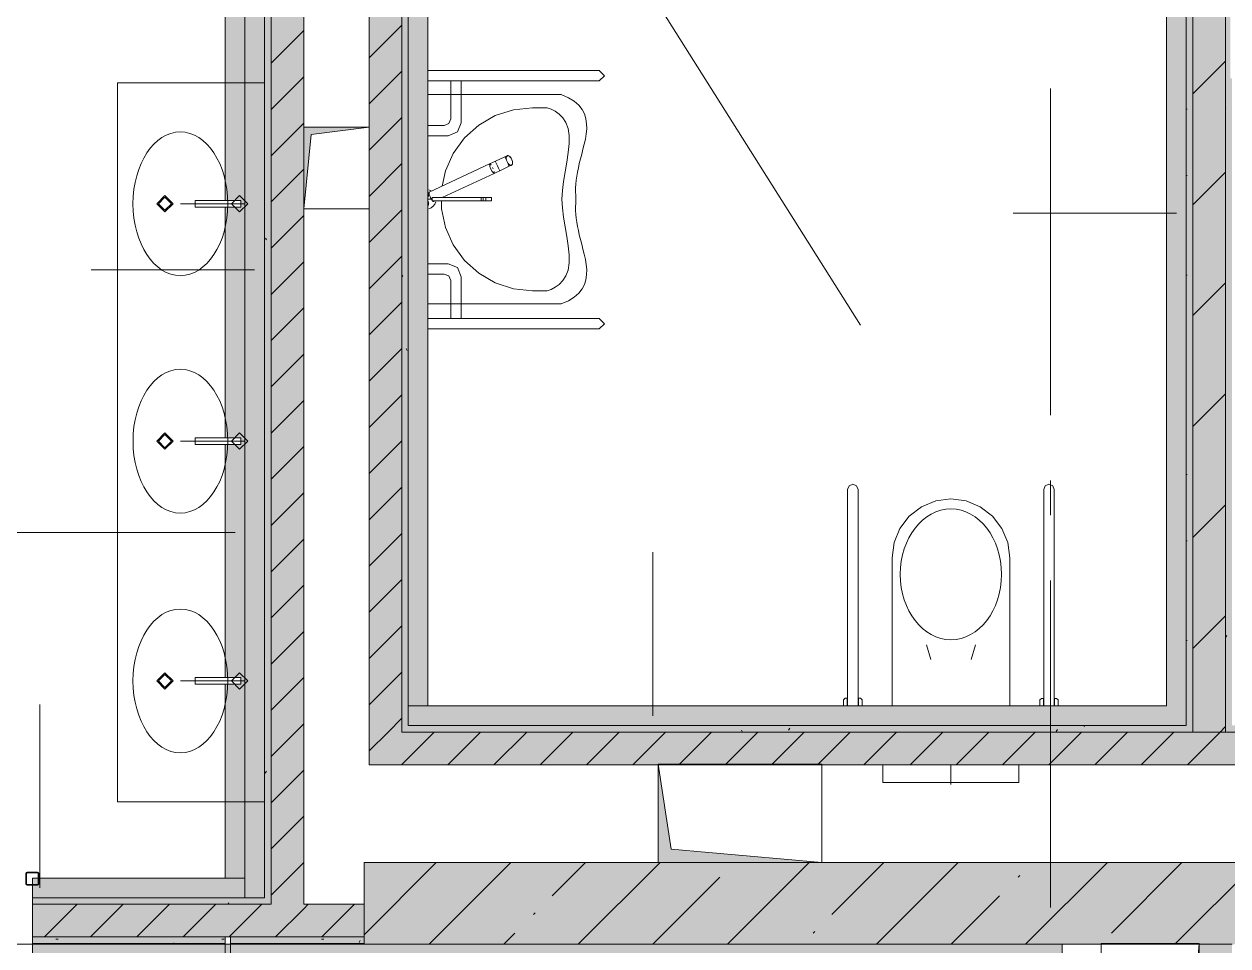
# Model space of a CAD drawing. Header units: millimetres. Extents: x -537608 to 253996, y -217170 to 186033.
# Drawn here: x -359201 to -355519, y -51456 to -48635 of the extents above; entities that cross this region are included whole.
import ezdxf

# ---------------------------------------------------------------- set-up
doc = ezdxf.new("R2010")
doc.units = ezdxf.units.MM
doc.layers.add('PDF _Геометрия', color=7, linetype='Continuous')
doc.layers.add('PDF _Сплошная заливка', color=7, linetype='Continuous', true_color=0xffffff)

msp = doc.modelspace()

# ---------------------------------------------------------------- hatches: boundary and pattern name
at = {"layer": 'PDF _Сплошная заливка', "transparency": 33554559}
for points in [[(-358146.0276, -50801.0934), (-358046.0271, -50801.0934), (-358046.0271, -48550.6683), (-358146.0276, -48550.6683), (-358146.0276, -50781.0968)], [(-358046.0271, -50781.0968), (-358026.0305, -50781.0968), (-358026.0305, -48550.6683), (-358046.0271, -48550.6683), (-358046.0271, -49584.7172)], [(-355526.0284, -50781.0968), (-355506.0317, -50781.0968), (-355506.0317, -48800.6672), (-355511.3711, -48800.6672), (-355511.3711, -48550.6683), (-355526.0284, -48550.6683), (-355526.0284, -49584.7172)], [(-353381.3671, -50901.0939), (-353361.3705, -50901.0939), (-353361.3705, -50801.0934), (-358146.0276, -50801.0934), (-358146.0276, -50901.0939), (-354939.4258, -50901.0939)], [(-355486.0265, -51450.6699), (-353261.3701, -51450.6699), (-353263.4714, -51200.6689), (-358161.3738, -51200.6689), (-358161.3738, -51450.6699), (-355506.0317, -51450.6699)], [(-358161.3738, -51428.0811), (-358161.3738, -51328.0807), (-358346.0284, -51328.0807), (-358346.0284, -51428.0811), (-358291.3347, -51428.0811)], [(-355511.3711, -56050.668), (-355511.3711, -55800.6713), (-355506.0317, -55800.6713), (-355506.0317, -51450.6699), (-355606.0322, -51450.6699), (-355606.0322, -56050.668)]]:
    msp.add_hatch(color=256, dxfattribs=at).paths.add_polyline_path(points)
at = {"layer": 'PDF _Сплошная заливка', "true_color": 0xb32d2d, "transparency": 33554559}
msp.add_hatch(color=15, dxfattribs=at).paths.add_polyline_path([(-358026.0305, -50721.0939), (-357966.0319, -50721.0939), (-357966.0319, -48550.6683), (-358026.0305, -48550.6683), (-358026.0305, -49584.7172)])
at = {"layer": 'PDF _Сплошная заливка', "true_color": 0xbce362, "transparency": 33554559}
for points in [[(-355706.0326, -50781.0968), (-355646.0255, -50781.0968), (-355646.0255, -48550.6683), (-355706.0326, -48550.6683), (-355706.0326, -50721.0939)], [(-356196.3895, -50781.0968), (-355706.0326, -50781.0968), (-355706.0326, -50721.0939), (-358026.0305, -50721.0939), (-358026.0305, -50781.0968), (-356615.3803, -50781.0968)]]:
    msp.add_hatch(color=63, dxfattribs=at).paths.add_polyline_path(points)
at = {"layer": 'PDF _Сплошная заливка', "true_color": 0xb32d2d, "transparency": 33554559}
h = msp.add_hatch(color=15, dxfattribs=at)
h.paths.add_polyline_path([(-358466.0341, -51308.0798), (-358466.0341, -51014.7009), (-358526.0326, -51014.7009), (-358526.0326, -51308.0798)], flags=0)
h.paths.add_polyline_path([(-358470.6759, -48814.7002), (-358466.0341, -48814.7002), (-358466.0341, -48610.669), (-358526.0326, -48610.669), (-358526.0326, -48814.7002)], flags=0)
at = {"layer": 'PDF _Сплошная заливка', "true_color": 0x72dde8, "transparency": 33554559}
msp.add_hatch(color=141, dxfattribs=at).paths.add_polyline_path([(-358526.0326, -51014.7009), (-358526.0326, -48814.7002), (-358586.0311, -48814.7002), (-358586.0311, -49174.7021), (-358538.2355, -49174.7021), (-358538.2355, -49194.7009), (-358586.0311, -49194.7009), (-358586.0311, -49901.0681), (-358538.2355, -49901.0681), (-358538.2355, -49921.069), (-358586.0311, -49921.069), (-358586.0311, -50634.7002), (-358538.2355, -50634.7002), (-358538.2355, -50654.7011), (-358586.0311, -50654.7011), (-358586.0311, -51014.7009)])
at = {"layer": 'PDF _Сплошная заливка', "true_color": 0xc25757, "transparency": 33554559}
msp.add_hatch(color=13, dxfattribs=at).paths.add_polyline_path([(-358526.0326, -51014.7009), (-358466.0341, -51014.7009), (-358466.0341, -48814.7002), (-358526.0326, -48814.7002), (-358526.0326, -51008.6856)])
at = {"layer": 'PDF _Сплошная заливка', "transparency": 33554559}
h = msp.add_hatch(color=256, dxfattribs=at)
h.paths.add_polyline_path([(-353381.3671, -50801.0934), (-353381.3671, -50781.0968), (-355526.0284, -50781.0968), (-355526.0284, -50801.0934), (-354939.4258, -50801.0934)], flags=0)
h.paths.add_polyline_path([(-355777.4074, -50801.0934), (-355626.0288, -50801.0934), (-355626.0288, -50781.0968), (-358046.0271, -50781.0968), (-358046.0271, -50801.0934), (-356196.3895, -50801.0934)], flags=0)
h = msp.add_hatch(color=256, dxfattribs=at)
h.paths.add_polyline_path([(-358446.0288, -51448.0821), (-358346.0284, -51448.0821), (-358346.0284, -51428.0811), (-358570.0304, -51428.0811), (-358570.0304, -51448.0821), (-358466.0341, -51448.0821)], flags=0)
h.paths.add_polyline_path([(-360361.3746, -51448.0821), (-360126.0308, -51448.0821), (-360126.0308, -51428.0811), (-360361.3746, -51428.0811)], flags=0)
h.paths.add_polyline_path([(-358586.0311, -51448.0821), (-358586.0311, -51428.0811), (-359176.0267, -51428.0811), (-359176.0267, -51448.0821)], flags=0)
at = {"layer": 'PDF _Сплошная заливка', "true_color": 0x2254ff, "transparency": 33554559}
h = msp.add_hatch(color=160, dxfattribs=at)
h.paths.add_polyline_path([(-356086.0291, -51510.6685), (-356026.0306, -51510.6685), (-356026.0306, -51450.6699), (-359176.0267, -51450.6699), (-359176.0267, -51510.6685), (-356196.3895, -51510.6685)], flags=0)
h.paths.add_polyline_path([(-360361.3746, -51510.6685), (-360126.0308, -51510.6685), (-360126.0308, -51450.6699), (-360361.3746, -51450.6699)], flags=0)
at = {"layer": 'PDF _Сплошная заливка', "true_color": 0xe2e2e2, "transparency": 33554559}
msp.add_hatch(color=254, dxfattribs=at).paths.add_polyline_path([(-355606.0322, -51948.0799), (-355606.0322, -51448.0821), (-355646.0255, -51908.0823), (-355906.0335, -51948.0799), (-355777.4074, -51948.0799)])

# ---------------------------------------------------------------- linework, layer by layer
at = {"layer": 'PDF _Геометрия', "color": 253, "lineweight": 9, "true_color": 0xaaaaaa}
for p, q in [((-356642.3611, -49555.8805), (-357919.9157, -47532.4672)), ((-357441.8134, -48777.0062), (-357966.0319, -48777.0062)), ((-357426.0107, -48792.8132), (-357441.8134, -48777.0062)), ((-357441.8134, -48808.6202), (-357426.0107, -48792.8132)), ((-358466.0341, -48814.7002), (-358916.0274, -48814.7002)), ((-358916.0274, -48814.7002), (-358916.0274, -51014.7009)), ((-358466.0341, -51014.7009), (-358466.0341, -48814.7002)), ((-357966.0319, -48808.6202), (-357441.8134, -48808.6202)), ((-357895.8801, -48925.0864), (-357895.8801, -48808.6202)), ((-357863.9991, -48936.6499), (-357863.9991, -48808.6202)), ((-356061.3734, -49831.9259), (-356061.3734, -48831.9259)), ((-357558.0557, -48850.7643), (-357966.0319, -48850.7643)), ((-357536.2247, -48860.2438), (-357558.0557, -48850.7643)), ((-357518.5963, -48871.0624), (-357536.2247, -48860.2438)), ((-357504.8002, -48883.0651), (-357518.5963, -48871.0624)), ((-357704.2413, -48896.8848), (-357759.9167, -48914.9719)), ((-357646.034, -48890.7662), (-357704.2413, -48896.8848)), ((-357601.0286, -48890.7662), (-357646.034, -48890.7662)), ((-357588.8516, -48894.9968), (-357601.0286, -48890.7662)), ((-357576.2783, -48901.3652), (-357588.8516, -48894.9968)), ((-357564.0581, -48910.1664), (-357576.2783, -48901.3652)), ((-357494.4574, -48896.0904), (-357504.8002, -48883.0651)), ((-357487.1977, -48909.977), (-357494.4574, -48896.0904)), ((-357966.0319, -48945.0874), (-357915.8767, -48945.0874)), ((-357915.8767, -48945.0874), (-357901.7361, -48939.2292)), ((-357901.7361, -48939.2292), (-357895.8801, -48925.0864)), ((-357875.7198, -48964.9333), (-357863.9991, -48936.6499)), ((-357810.6058, -48944.2413), (-357854.1128, -48983.4078)), ((-357759.9167, -48914.9719), (-357810.6058, -48944.2413)), ((-357552.9661, -48921.6955), (-357564.0581, -48910.1664)), ((-357543.7428, -48936.2516), (-357552.9661, -48921.6955)), ((-357537.172, -48954.1298), (-357543.7428, -48936.2516)), ((-357482.6592, -48924.5654), (-357487.1977, -48909.977)), ((-357480.4546, -48939.6985), (-357482.6592, -48924.5654)), ((-357480.2221, -48955.2127), (-357480.4546, -48939.6985)), ((-358146.0276, -48950.6678), (-358346.0284, -48950.6678)), ((-358346.0284, -48950.6678), (-358346.0284, -49200.6689)), ((-358323.5343, -48973.1683), (-358346.0284, -49200.6689)), ((-358146.0276, -48950.6678), (-358323.5343, -48973.1683)), ((-358146.0276, -49200.6689), (-358146.0276, -48950.6678)), ((-357966.0319, -48976.6497), (-357904.001, -48976.6497)), ((-357904.001, -48976.6497), (-357875.7198, -48964.9333)), ((-357533.9771, -48975.6141), (-357537.172, -48954.1298)), ((-357534.201, -49000.485), (-357533.9771, -48975.6141)), ((-357484.1835, -48986.7535), (-357481.5914, -48970.9508)), ((-357481.5914, -48970.9508), (-357480.2221, -48955.2127)), ((-357854.1128, -48983.4078), (-357888.5169, -49030.7663)), ((-357536.9567, -49027.8771), (-357534.201, -49000.485)), ((-357495.6028, -49032.9409), (-357491.5638, -49017.9068)), ((-357491.5638, -49017.9068), (-357487.6282, -49002.4571)), ((-357487.6282, -49002.4571), (-357484.1835, -48986.7535)), ((-357888.5169, -49030.7663), (-357912.3287, -49084.2415)), ((-357768.7007, -49058.6881), (-357759.7445, -49054.5134)), ((-357759.7445, -49054.5134), (-357768.7007, -49058.6881)), ((-357730.7312, -49040.9842), (-357759.7445, -49054.5134)), ((-357759.7445, -49054.5134), (-357758.8919, -49056.182)), ((-357730.7312, -49040.9842), (-357725.9, -49038.728)), ((-357725.9, -49038.728), (-357730.7312, -49040.9842)), ((-357730.0682, -49042.7454), (-357730.7312, -49040.9842)), ((-357726.0809, -49040.8853), (-357726.6062, -49045.1265)), ((-357726.6062, -49045.1265), (-357726.0464, -49049.3894)), ((-357726.5803, -49043.6754), (-357726.279, -49041.5613)), ((-357726.5545, -49046.0803), (-357726.5803, -49043.6754)), ((-357726.1928, -49048.6918), (-357726.5545, -49046.0803)), ((-357726.279, -49041.5613), (-357725.6417, -49039.8066)), ((-357723.4973, -49037.6084), (-357726.0809, -49040.8853)), ((-357725.9, -49038.728), (-357723.4973, -49037.6084)), ((-357723.4973, -49037.6084), (-357725.9, -49038.728)), ((-357725.6417, -49039.8066), (-357724.703, -49038.4739)), ((-357724.703, -49038.4739), (-357723.4973, -49037.6084)), ((-357723.4973, -49037.6084), (-357722.0505, -49037.2381)), ((-357719.3464, -49037.7204), (-357723.4973, -49037.6084)), ((-357722.0505, -49037.2381), (-357720.4315, -49037.3759)), ((-357720.4315, -49037.3759), (-357718.6747, -49038.0175)), ((-357715.7725, -49040.0241), (-357719.3464, -49037.7204)), ((-357718.6747, -49038.0175), (-357716.8576, -49039.1413)), ((-357716.8576, -49039.1413), (-357715.0319, -49040.7087)), ((-357712.8015, -49043.26), (-357715.7725, -49040.0241)), ((-357715.0319, -49040.7087), (-357713.2665, -49042.6679)), ((-357713.2665, -49042.6679), (-357711.6216, -49044.9478)), ((-357710.4677, -49046.8683), (-357712.8015, -49043.26)), ((-357711.6216, -49044.9478), (-357710.1404, -49047.4754)), ((-357708.6333, -49050.8168), (-357710.4677, -49046.8683)), ((-357710.1404, -49047.4754), (-357708.8917, -49050.1623)), ((-357708.8917, -49050.1623), (-357707.9013, -49052.9181)), ((-357707.3674, -49054.9419), (-357708.6333, -49050.8168)), ((-357707.9013, -49052.9181), (-357707.2124, -49055.6481)), ((-357706.799, -49059.2155), (-357707.3674, -49054.9419)), ((-357707.2124, -49055.6481), (-357706.8507, -49058.2617)), ((-357541.3229, -49056.8774), (-357536.9567, -49027.8771)), ((-357502.8195, -49061.2952), (-357499.4092, -49047.4087)), ((-357499.4092, -49047.4087), (-357495.6028, -49032.9409)), ((-357777.2179, -49062.6581), (-357961.9758, -49148.815)), ((-357922.2839, -49165.7652), (-357763.637, -49091.7833)), ((-357912.3287, -49084.2415), (-357922.1375, -49130.3986)), ((-357777.2179, -49062.6581), (-357768.7007, -49058.6881)), ((-357768.7007, -49058.6881), (-357777.2179, -49062.6581)), ((-357774.9271, -49063.6613), (-357777.2179, -49062.6581)), ((-357772.4899, -49066.5226), (-357774.9271, -49063.6613)), ((-357768.1927, -49073.7716), (-357766.3497, -49077.7137)), ((-357755.1199, -49087.8132), (-357763.637, -49091.7833)), ((-357763.637, -49091.7833), (-357755.1199, -49087.8132)), ((-357763.637, -49091.7833), (-357762.9308, -49089.3999)), ((-357762.9308, -49089.3999), (-357763.5509, -49085.7162)), ((-357746.1636, -49083.6386), (-357755.1199, -49087.8132)), ((-357755.1199, -49087.8132), (-357746.1636, -49083.6386)), ((-357746.887, -49081.9206), (-357746.1636, -49083.6386)), ((-357746.1636, -49083.6386), (-357717.1504, -49070.1073)), ((-357720.1387, -49061.6741), (-357721.7836, -49059.3921)), ((-357720.6037, -49061.0778), (-357717.6585, -49064.2986)), ((-357718.3733, -49063.6312), (-357720.1387, -49061.6741)), ((-357716.5476, -49065.1986), (-357718.3733, -49063.6312)), ((-357717.1504, -49070.1073), (-357718.0719, -49068.4732)), ((-357717.6585, -49064.2986), (-357714.076, -49066.6152)), ((-357712.3192, -49067.8532), (-357717.1504, -49070.1073)), ((-357717.1504, -49070.1073), (-357712.3192, -49067.8532)), ((-357714.7305, -49066.3224), (-357716.5476, -49065.1986)), ((-357712.9823, -49066.9662), (-357714.7305, -49066.3224)), ((-357714.076, -49066.6152), (-357709.9165, -49066.7336)), ((-357711.3547, -49067.1039), (-357712.9823, -49066.9662)), ((-357709.9165, -49066.7336), (-357712.3192, -49067.8532)), ((-357712.3192, -49067.8532), (-357709.9165, -49066.7336)), ((-357709.9165, -49066.7336), (-357711.3547, -49067.1039)), ((-357709.9165, -49066.7336), (-357707.3243, -49063.4633)), ((-357708.7022, -49065.866), (-357709.9165, -49066.7336)), ((-357707.7636, -49064.5333), (-357708.7022, -49065.866)), ((-357707.1262, -49062.7808), (-357707.7636, -49064.5333)), ((-357707.3243, -49063.4633), (-357706.799, -49059.2155)), ((-357706.8248, -49060.6645), (-357707.1262, -49062.7808)), ((-357706.8507, -49058.2617), (-357706.8248, -49060.6645)), ((-357551.106, -49116.0664), (-357546.3522, -49086.5774)), ((-357546.3522, -49086.5774), (-357541.3229, -49056.8774)), ((-357510.527, -49100.1044), (-357508.3913, -49087.5785)), ((-357508.3913, -49087.5785), (-357505.8164, -49074.6629)), ((-357505.8164, -49074.6629), (-357502.8195, -49061.2952)), ((-357554.6454, -49144.4316), (-357551.106, -49116.0664)), ((-357514.1009, -49136.0092), (-357513.3948, -49124.2541)), ((-357513.3948, -49124.2541), (-357512.1978, -49112.3095)), ((-357512.1978, -49112.3095), (-357510.527, -49100.1044)), ((-358770.5307, -49159.7003), (-358795.5308, -49184.7004)), ((-358770.5307, -49164.7017), (-358790.536, -49184.7004)), ((-358745.5306, -49184.7004), (-358770.5307, -49159.7003)), ((-358750.5341, -49184.7004), (-358770.5307, -49164.7017)), ((-358542.2659, -49159.7003), (-358567.266, -49184.7004)), ((-358517.2658, -49184.7004), (-358542.2659, -49159.7003)), ((-357964.5335, -49153.9261), (-357965.7305, -49152.3738)), ((-357965.7305, -49162.9814), (-357964.5335, -49161.427)), ((-357963.7843, -49155.7367), (-357964.5335, -49153.9261)), ((-357964.5335, -49161.427), (-357963.7843, -49159.6186)), ((-357963.5345, -49157.6766), (-357963.7843, -49155.7367)), ((-357963.7843, -49159.6186), (-357963.5345, -49157.6766)), ((-357963.2676, -49141.7878), (-357956.0336, -49144.7846)), ((-357962.6992, -49150.35), (-357962.4666, -49149.3425)), ((-357962.6819, -49151.8011), (-357962.6992, -49150.35)), ((-357962.415, -49153.6441), (-357962.6819, -49151.8011)), ((-357962.4666, -49149.3425), (-357961.9758, -49148.815)), ((-357961.8896, -49155.8207), (-357962.415, -49153.6441)), ((-357961.9758, -49148.815), (-357961.261, -49148.7827)), ((-357961.149, -49158.2535), (-357961.8896, -49155.8207)), ((-357961.261, -49148.7827), (-357960.3309, -49149.2456)), ((-357960.1932, -49160.8608), (-357961.149, -49158.2535)), ((-357959.0736, -49163.5541), (-357960.1932, -49160.8608)), ((-357957.8249, -49166.241), (-357959.0736, -49163.5541)), ((-357956.4814, -49168.831), (-357957.8249, -49166.241)), ((-357953.1659, -49165.7652), (-357803.1997, -49165.7652)), ((-357953.1659, -49175.7657), (-357953.1659, -49165.7652)), ((-357803.1997, -49165.7652), (-357803.1997, -49175.7657)), ((-357797.3006, -49165.7652), (-357803.1997, -49165.7652)), ((-357803.1997, -49165.7652), (-357800.7626, -49165.7652)), ((-357800.7626, -49165.7652), (-357798.7646, -49165.7652)), ((-357798.7646, -49165.7652), (-357797.3006, -49165.7652)), ((-357797.3006, -49175.7657), (-357797.3006, -49165.7652)), ((-357797.3006, -49165.7652), (-357789.2486, -49165.7652)), ((-357789.2486, -49165.7652), (-357771.1809, -49165.7652)), ((-357789.2486, -49175.7657), (-357789.2486, -49165.7652)), ((-357771.1809, -49165.7652), (-357771.1809, -49175.7657)), ((-357556.0319, -49170.7644), (-357554.6454, -49144.4316)), ((-357514.2904, -49147.6352), (-357514.1009, -49136.0092)), ((-357513.9632, -49159.1987), (-357514.2904, -49147.6352)), ((-357513.0848, -49170.7644), (-357513.9632, -49159.1987)), ((-358795.5308, -49184.7004), (-358770.5307, -49209.7006)), ((-358790.536, -49184.7004), (-358770.5307, -49204.7014)), ((-358770.5307, -49204.7014), (-358750.5341, -49184.7004)), ((-358770.5307, -49209.7006), (-358745.5306, -49184.7004)), ((-358528.2373, -49184.7004), (-358723.2347, -49184.7004)), ((-358538.2355, -49174.7021), (-358678.2379, -49174.7021)), ((-358678.2379, -49174.7021), (-358678.2379, -49194.7009)), ((-358678.2379, -49194.7009), (-358538.2355, -49194.7009)), ((-358567.266, -49184.7004), (-358542.2659, -49209.7006)), ((-358542.2659, -49209.7006), (-358517.2658, -49184.7004)), ((-358538.2355, -49194.7009), (-358538.2355, -49174.7021)), ((-358346.0284, -49200.6689), (-358146.0276, -49200.6689)), ((-357966.0319, -49170.7644), (-357953.1659, -49170.7644)), ((-357964.5335, -49180.1039), (-357965.7305, -49178.5495)), ((-357965.7305, -49189.1571), (-357964.5335, -49187.6026)), ((-357963.7843, -49181.9124), (-357964.5335, -49180.1039)), ((-357964.5335, -49187.6026), (-357963.7843, -49185.7941)), ((-357963.5345, -49183.8543), (-357963.7843, -49181.9124)), ((-357963.7843, -49185.7941), (-357963.5345, -49183.8543)), ((-357956.0336, -49196.7462), (-357963.2676, -49199.7432)), ((-357955.0949, -49171.2358), (-357956.4814, -49168.831)), ((-357949.8159, -49191.9796), (-357956.0336, -49196.7462)), ((-357953.7085, -49173.3716), (-357955.0949, -49171.2358)), ((-357803.1997, -49175.7657), (-357953.1659, -49175.7657)), ((-357951.1335, -49176.5623), (-357952.3736, -49175.1672)), ((-357950.0398, -49177.5074), (-357951.1335, -49176.5623)), ((-357949.1097, -49177.9725), (-357950.0398, -49177.5074)), ((-357945.0536, -49185.7662), (-357949.8159, -49191.9796)), ((-357948.3949, -49177.9402), (-357949.1097, -49177.9725)), ((-357948.3949, -49177.9402), (-357943.7359, -49175.7657)), ((-357947.9127, -49177.4105), (-357948.3949, -49177.9402)), ((-357947.6715, -49176.4051), (-357947.9127, -49177.4105)), ((-357942.0567, -49178.5301), (-357945.0536, -49185.7662)), ((-357924.4971, -49175.7657), (-357924.4971, -49200.0338)), ((-357924.4971, -49200.0338), (-357912.3287, -49257.2895)), ((-357803.1997, -49175.7657), (-357797.3006, -49175.7657)), ((-357800.7626, -49175.7657), (-357803.1997, -49175.7657)), ((-357798.7646, -49175.7657), (-357800.7626, -49175.7657)), ((-357797.3006, -49175.7657), (-357798.7646, -49175.7657)), ((-357789.2486, -49175.7657), (-357797.3006, -49175.7657)), ((-357771.1809, -49175.7657), (-357789.2486, -49175.7657)), ((-357554.6454, -49197.0993), (-357556.0319, -49170.7644)), ((-357551.106, -49225.4645), (-357554.6454, -49197.0993)), ((-357514.2904, -49193.8957), (-357513.9632, -49182.3322)), ((-357514.1009, -49205.5217), (-357514.2904, -49193.8957)), ((-357513.9632, -49182.3322), (-357513.0848, -49170.7644)), ((-357546.3522, -49254.9535), (-357551.106, -49225.4645)), ((-357513.3948, -49217.2746), (-357514.1009, -49205.5217)), ((-357512.1978, -49229.2214), (-357513.3948, -49217.2746)), ((-357510.527, -49241.4243), (-357512.1978, -49229.2214)), ((-357912.3287, -49257.2895), (-357888.5169, -49310.7646)), ((-357541.3229, -49284.6535), (-357546.3522, -49254.9535)), ((-357508.3913, -49253.9524), (-357510.527, -49241.4243)), ((-357505.8164, -49266.8658), (-357508.3913, -49253.9524)), ((-357502.8195, -49280.2356), (-357505.8164, -49266.8658)), ((-357888.5169, -49310.7646), (-357854.1128, -49358.1209)), ((-357536.9567, -49313.6538), (-357541.3229, -49284.6535)), ((-357534.201, -49341.0458), (-357536.9567, -49313.6538)), ((-357499.4092, -49294.1222), (-357502.8195, -49280.2356)), ((-357495.6028, -49308.5901), (-357499.4092, -49294.1222)), ((-357491.5638, -49323.6241), (-357495.6028, -49308.5901)), ((-357533.9771, -49365.9167), (-357534.201, -49341.0458)), ((-357487.6282, -49339.0716), (-357491.5638, -49323.6241)), ((-357484.1835, -49354.7774), (-357487.6282, -49339.0716)), ((-357966.0319, -49368.13), (-357904.001, -49368.13)), ((-357904.001, -49368.13), (-357875.7198, -49379.8464)), ((-357875.7198, -49379.8464), (-357863.9991, -49408.1298)), ((-357854.1128, -49358.1209), (-357810.6058, -49397.2896)), ((-357543.7428, -49405.2792), (-357537.172, -49387.4011)), ((-357537.172, -49387.4011), (-357533.9771, -49365.9167)), ((-357481.5914, -49370.5801), (-357484.1835, -49354.7774)), ((-357480.2221, -49386.3182), (-357481.5914, -49370.5801)), ((-357480.4546, -49401.8324), (-357480.2221, -49386.3182)), ((-357966.0319, -49399.6923), (-357915.8767, -49399.6923)), ((-357915.8767, -49399.6923), (-357901.7361, -49405.5505)), ((-357901.7361, -49405.5505), (-357895.8801, -49419.6911)), ((-357895.8801, -49419.6911), (-357895.8801, -49536.1595)), ((-357863.9991, -49408.1298), (-357863.9991, -49536.1595)), ((-357810.6058, -49397.2896), (-357759.9167, -49426.559)), ((-357564.0581, -49431.3644), (-357552.9661, -49419.8354)), ((-357552.9661, -49419.8354), (-357543.7428, -49405.2792)), ((-357487.1977, -49431.5539), (-357482.6592, -49416.9655)), ((-357482.6592, -49416.9655), (-357480.4546, -49401.8324)), ((-357759.9167, -49426.559), (-357704.2413, -49444.646)), ((-357704.2413, -49444.646), (-357646.034, -49450.7647)), ((-357646.034, -49450.7647), (-357601.0286, -49450.7647)), ((-357601.0286, -49450.7647), (-357588.8516, -49446.5341)), ((-357588.8516, -49446.5341), (-357576.2783, -49440.1657)), ((-357576.2783, -49440.1657), (-357564.0581, -49431.3644)), ((-357518.5963, -49470.4664), (-357504.8002, -49458.4659)), ((-357504.8002, -49458.4659), (-357494.4574, -49445.4404)), ((-357494.4574, -49445.4404), (-357487.1977, -49431.5539)), ((-357966.0319, -49490.7644), (-357558.0557, -49490.7644)), ((-357558.0557, -49490.7644), (-357536.2247, -49481.2871)), ((-357536.2247, -49481.2871), (-357518.5963, -49470.4664)), ((-357441.8134, -49536.1595), (-357966.0319, -49536.1595)), ((-357966.0319, -49567.7713), (-357441.8134, -49567.7713)), ((-357426.0107, -49551.9643), (-357441.8134, -49536.1595)), ((-357441.8134, -49567.7713), (-357426.0107, -49551.9643)), ((-358770.5307, -49886.0662), (-358795.5308, -49911.0663)), ((-358770.5307, -49891.0654), (-358790.536, -49911.0663)), ((-358745.5306, -49911.0663), (-358770.5307, -49886.0662)), ((-358750.5341, -49911.0663), (-358770.5307, -49891.0654)), ((-358538.2355, -49901.0681), (-358678.2379, -49901.0681)), ((-358678.2379, -49901.0681), (-358678.2379, -49921.069)), ((-358542.2659, -49886.0662), (-358567.266, -49911.0663)), ((-358517.2658, -49911.0663), (-358542.2659, -49886.0662)), ((-358538.2355, -49921.069), (-358538.2355, -49901.0681)), ((-358795.5308, -49911.0663), (-358770.5307, -49936.0665)), ((-358790.536, -49911.0663), (-358770.5307, -49931.0673)), ((-358770.5307, -49931.0673), (-358750.5341, -49911.0663)), ((-358770.5307, -49936.0665), (-358745.5306, -49911.0663)), ((-358528.2373, -49911.0663), (-358723.2347, -49911.0663)), ((-358678.2379, -49921.069), (-358538.2355, -49921.069)), ((-358567.266, -49911.0663), (-358542.2659, -49936.0665)), ((-358542.2659, -49936.0665), (-358517.2658, -49911.0663)), ((-356681.9496, -50058.9442), (-356677.2648, -50047.6325)), ((-356677.2648, -50047.6325), (-356665.9489, -50042.9434)), ((-356665.9489, -50042.9434), (-356654.6329, -50047.6325)), ((-356654.6329, -50047.6325), (-356649.9481, -50058.9442)), ((-356077.2364, -50047.779), (-356081.9212, -50059.0949)), ((-356065.9205, -50043.0941), (-356077.2364, -50047.779)), ((-356054.6045, -50047.779), (-356065.9205, -50043.0941)), ((-356061.3734, -50137.7595), (-356061.3734, -50031.9246)), ((-356049.9197, -50059.0949), (-356054.6045, -50047.779)), ((-356681.9496, -50721.0939), (-356681.9496, -50058.9442)), ((-356649.9481, -50058.9442), (-356649.9481, -50721.0939)), ((-356365.9734, -50088.0177), (-356412.5634, -50094.1493)), ((-356319.3921, -50094.1493), (-356365.9734, -50088.0177)), ((-356081.9212, -50059.0949), (-356081.9212, -50721.0939)), ((-356049.9197, -50721.0939), (-356049.9197, -50059.0949)), ((-356455.9755, -50112.1351), (-356493.2561, -50140.7393)), ((-356412.5634, -50094.1493), (-356455.9755, -50112.1351)), ((-356275.98, -50112.1351), (-356319.3921, -50094.1493)), ((-356238.6994, -50140.7393), (-356275.98, -50112.1351)), ((-356493.2561, -50140.7393), (-356521.8645, -50178.0198)), ((-356210.0909, -50178.0198), (-356238.6994, -50140.7393)), ((-356521.8645, -50178.0198), (-356539.846, -50221.4319)), ((-356192.1095, -50221.4319), (-356210.0909, -50178.0198)), ((-356539.846, -50221.4319), (-356545.9776, -50268.0176)), ((-356185.9778, -50268.0176), (-356192.1095, -50221.4319)), ((-356545.9776, -50268.0176), (-356545.9776, -50721.0939)), ((-356185.9778, -50721.0939), (-356185.9778, -50268.0176)), ((-356061.3734, -51337.7604), (-356061.3734, -50337.7604)), ((-356440.9738, -50534.8203), (-356427.7115, -50578.8698)), ((-356304.2353, -50578.8698), (-356290.9817, -50534.8203)), ((-358770.5307, -50619.7027), (-358795.5308, -50644.7028)), ((-358770.5307, -50624.7019), (-358790.536, -50644.7028)), ((-358745.5306, -50644.7028), (-358770.5307, -50619.7027)), ((-358750.5341, -50644.7028), (-358770.5307, -50624.7019)), ((-358538.2355, -50634.7002), (-358678.2379, -50634.7002)), ((-358678.2379, -50634.7002), (-358678.2379, -50654.7011)), ((-358542.2659, -50619.7027), (-358567.266, -50644.7028)), ((-358517.2658, -50644.7028), (-358542.2659, -50619.7027)), ((-358538.2355, -50654.7011), (-358538.2355, -50634.7002)), ((-358795.5308, -50644.7028), (-358770.5307, -50669.7029)), ((-358790.536, -50644.7028), (-358770.5307, -50664.6995)), ((-358770.5307, -50664.6995), (-358750.5341, -50644.7028)), ((-358770.5307, -50669.7029), (-358745.5306, -50644.7028)), ((-358528.2373, -50644.7028), (-358723.2347, -50644.7028)), ((-358678.2379, -50654.7011), (-358538.2355, -50654.7011)), ((-358567.266, -50644.7028), (-358542.2659, -50669.7029)), ((-358542.2659, -50669.7029), (-358517.2658, -50644.7028)), ((-356694.144, -50702.9445), (-356689.1491, -50697.9454)), ((-356694.144, -50721.0939), (-356694.144, -50702.9445)), ((-356689.1491, -50697.9454), (-356682.9486, -50697.9454)), ((-356682.9486, -50697.9454), (-356682.9486, -50721.0939)), ((-356648.9492, -50721.0939), (-356648.9492, -50697.9454)), ((-356648.9492, -50697.9454), (-356642.7486, -50697.9454)), ((-356642.7486, -50697.9454), (-356637.7452, -50702.9445)), ((-356637.7452, -50702.9445), (-356637.7452, -50721.0939)), ((-356089.1207, -50698.0961), (-356094.1242, -50703.0952)), ((-356094.1242, -50703.0952), (-356094.1242, -50721.0939)), ((-356082.9202, -50698.0961), (-356089.1207, -50698.0961)), ((-356082.9202, -50721.0939), (-356082.9202, -50698.0961)), ((-356042.7202, -50698.0961), (-356048.9208, -50698.0961)), ((-356048.9208, -50698.0961), (-356048.9208, -50721.0939)), ((-356037.7254, -50703.0952), (-356042.7202, -50698.0961)), ((-356037.7254, -50721.0939), (-356037.7254, -50703.0952)), ((-357261.37, -50899.9786), (-357261.37, -51199.9799)), ((-356761.3678, -50899.9786), (-357261.37, -50899.9786)), ((-357261.37, -50899.9786), (-357221.368, -51159.978)), ((-356761.3678, -51199.9799), (-356761.3678, -50899.9786)), ((-356573.9747, -50901.0939), (-356573.9747, -50955.0943)), ((-356365.9734, -50901.0939), (-356365.9734, -50961.3938)), ((-356157.9722, -50955.0943), (-356157.9722, -50901.0939)), ((-356573.9747, -50955.0943), (-356157.9722, -50955.0943)), ((-358916.0274, -51014.7009), (-358466.0341, -51014.7009)), ((-357221.368, -51159.978), (-356761.3678, -51199.9799)), ((-357261.37, -51199.9799), (-356761.3678, -51199.9799)), ((-355606.0322, -51448.0821), (-355906.0335, -51448.0821)), ((-355906.0335, -51448.0821), (-355906.0335, -51948.0799)), ((-355646.0255, -51908.0823), (-355606.0322, -51448.0821)), ((-355606.0322, -51948.0799), (-355606.0322, -51448.0821))]:
    msp.add_line(p, q, dxfattribs=at)
at = {"layer": 'PDF _Геометрия', "lineweight": 9}
for p, q in [((-358466.0341, -48550.6683), (-358466.0341, -48814.7002)), ((-358446.0288, -48550.6683), (-358446.0288, -51328.0807)), ((-358346.0284, -48950.6678), (-358346.0284, -48550.6683)), ((-358146.0276, -48550.6683), (-358146.0276, -50781.0968)), ((-358046.0271, -48550.6683), (-358046.0271, -50781.0968)), ((-358026.0305, -50781.0968), (-358026.0305, -48550.6683)), ((-358026.0305, -48550.6683), (-358026.0305, -50721.0939)), ((-355646.0255, -48550.6683), (-355646.0255, -50781.0968)), ((-355646.0255, -50781.0968), (-355646.0255, -48550.6683)), ((-355626.0288, -48550.6683), (-355626.0288, -50781.0968)), ((-355526.0284, -48550.6683), (-355526.0284, -50781.0968)), ((-358586.0311, -48610.669), (-358586.0311, -48814.7002)), ((-358526.0326, -48610.669), (-358526.0326, -48814.7002)), ((-358526.0326, -48814.7002), (-358526.0326, -48610.669)), ((-358466.0341, -48814.7002), (-358466.0341, -48610.669)), ((-357966.0319, -50721.0939), (-357966.0319, -48610.669)), ((-355706.0326, -48610.669), (-355706.0326, -50721.0939)), ((-358146.0276, -48737.689), (-358046.0271, -48637.6907)), ((-358446.0288, -48754.848), (-358346.0284, -48654.8476)), ((-355626.0288, -48848.1269), (-355526.0284, -48748.1265)), ((-358446.0288, -48896.2691), (-358346.0284, -48796.2687)), ((-358146.0276, -48879.1123), (-358046.0271, -48779.1118)), ((-358446.0288, -49037.6903), (-358346.0284, -48937.6898)), ((-358146.0276, -49020.5334), (-358046.0271, -48920.533)), ((-358446.0288, -49179.1114), (-358346.0284, -49079.1109)), ((-358146.0276, -49161.9545), (-358046.0271, -49061.9541)), ((-355626.0288, -49187.5381), (-355526.0284, -49087.5376)), ((-358346.0284, -51328.0807), (-358346.0284, -49200.6689)), ((-358146.0276, -49303.3756), (-358046.0271, -49203.3752)), ((-358446.0288, -49320.5325), (-358346.0284, -49220.532)), ((-355676.029, -49213.789), (-356176.0312, -49213.789)), ((-358146.0276, -49444.7967), (-358046.0271, -49344.7963)), ((-358496.0291, -49386.4236), (-358996.0312, -49386.4236)), ((-358446.0288, -49461.9536), (-358346.0284, -49361.9532)), ((-355626.0288, -49526.9491), (-355526.0284, -49426.9487)), ((-358146.0276, -49586.2179), (-358046.0271, -49486.2174)), ((-358446.0288, -49603.3747), (-358346.0284, -49503.3764)), ((-358446.0288, -49744.7958), (-358346.0284, -49644.7975)), ((-358146.0276, -49727.639), (-358046.0271, -49627.6385)), ((-358446.0288, -49886.217), (-358346.0284, -49786.2187)), ((-358146.0276, -49869.0622), (-358046.0271, -49769.0618)), ((-355626.0288, -49866.3624), (-355526.0284, -49766.362)), ((-358446.0288, -50027.6402), (-358346.0284, -49927.6398)), ((-358146.0276, -50010.4812), (-358046.0271, -49910.4808)), ((-358446.0288, -50169.0592), (-358346.0284, -50069.063)), ((-358146.0276, -50151.9045), (-358046.0271, -50051.904)), ((-355626.0288, -50205.7714), (-355526.0284, -50105.7709)), ((-358556.0275, -50190.3648), (-359766.2205, -50190.3648)), ((-358146.0276, -50293.3234), (-358046.0271, -50193.323)), ((-358446.0288, -50310.4825), (-358346.0284, -50210.482)), ((-357278.3955, -50751.0932), (-357278.3955, -50251.0954)), ((-358146.0276, -50434.7467), (-358046.0271, -50334.7463)), ((-358446.0288, -50451.9057), (-358346.0284, -50351.9053)), ((-355626.0288, -50545.1847), (-355526.0284, -50445.1842)), ((-358146.0276, -50576.17), (-358046.0271, -50476.1695)), ((-358446.0288, -50593.3247), (-358346.0284, -50493.3243)), ((-358446.0288, -50734.7479), (-358346.0284, -50634.7475)), ((-358146.0276, -50717.5889), (-358046.0271, -50617.5885)), ((-359153.6102, -51278.0805), (-359153.6102, -50716.9818)), ((-358026.0305, -50721.0939), (-358026.0305, -50781.0968)), ((-358026.0305, -50721.0939), (-357966.0319, -50721.0939)), ((-355706.0326, -50721.0939), (-357966.0319, -50721.0939)), ((-358446.0288, -50876.1669), (-358346.0284, -50776.1665)), ((-358146.0276, -50781.0968), (-358146.0276, -50801.0934)), ((-358088.1131, -50801.0934), (-358046.0271, -50759.0118)), ((-358046.0271, -50781.0968), (-358046.0271, -50801.0934)), ((-355646.0255, -50781.0968), (-358026.0305, -50781.0968)), ((-358026.0305, -50781.0968), (-355706.0326, -50781.0968)), ((-355706.0326, -50781.0968), (-355646.0255, -50781.0968)), ((-355626.0288, -50781.0968), (-355626.0288, -50801.0934)), ((-355626.0288, -50801.0934), (-355626.0288, -50781.0968)), ((-355542.5286, -50801.0934), (-355526.0284, -50784.5931)), ((-355526.0284, -50781.0968), (-355526.0284, -50801.0934)), ((-355526.0284, -50801.0934), (-355526.0284, -50781.0968)), ((-358146.0276, -50859.0122), (-358088.1131, -50801.0934)), ((-358146.0276, -50801.0934), (-358146.0276, -50901.0939)), ((-358046.6902, -50901.0939), (-357946.6898, -50801.0934)), ((-358046.0271, -50801.0934), (-355626.0288, -50801.0934)), ((-357905.2756, -50901.0939), (-357805.2752, -50801.0934)), ((-357763.8523, -50901.0939), (-357663.8519, -50801.0934)), ((-357622.429, -50901.0939), (-357522.4286, -50801.0934)), ((-357481.0057, -50901.0939), (-357381.0053, -50801.0934)), ((-357339.5825, -50901.0939), (-357239.5821, -50801.0934)), ((-357198.1678, -50901.0939), (-357098.1674, -50801.0934)), ((-357056.7445, -50901.0939), (-356956.7441, -50801.0934)), ((-356915.3213, -50901.0939), (-356815.3208, -50801.0934)), ((-356773.898, -50901.0939), (-356673.8976, -50801.0934)), ((-356632.4833, -50901.0939), (-356532.4829, -50801.0934)), ((-356491.0601, -50901.0939), (-356391.0596, -50801.0934)), ((-356349.6368, -50901.0939), (-356249.6364, -50801.0934)), ((-356208.2135, -50901.0939), (-356108.2131, -50801.0934)), ((-356066.7903, -50901.0939), (-355966.7898, -50801.0934)), ((-355925.3756, -50901.0939), (-355825.3752, -50801.0934)), ((-355783.9523, -50901.0939), (-355683.9519, -50801.0934)), ((-355642.5291, -50901.0939), (-355542.5286, -50801.0934)), ((-355626.0288, -50801.0934), (-355526.0284, -50801.0934)), ((-355626.0288, -50801.0934), (-355526.0284, -50801.0934)), ((-355526.0284, -50801.0934), (-353381.3671, -50801.0934)), ((-358446.0288, -51017.5902), (-358346.0284, -50917.5898)), ((-358146.0276, -50901.0939), (-353381.3671, -50901.0939)), ((-358586.0311, -51248.0812), (-358586.0311, -51014.7009)), ((-358526.0326, -51248.0812), (-358526.0326, -51014.7009)), ((-358526.0326, -51014.7009), (-358526.0326, -51248.0812)), ((-358466.0341, -51014.7009), (-358466.0341, -51308.0798)), ((-358466.0341, -51308.0798), (-358466.0341, -51014.7009)), ((-358446.0288, -51159.0091), (-358346.0284, -51059.0087)), ((-358446.0288, -51300.4324), (-358346.0284, -51200.432)), ((-358161.3738, -51421.7816), (-357940.2568, -51200.6689)), ((-358161.3738, -51450.6699), (-358161.3738, -51200.6689)), ((-358161.3738, -51200.6689), (-353381.3671, -51200.6689)), ((-357962.1653, -51450.6699), (-357712.1642, -51200.6689)), ((-357585.7772, -51302.383), (-357484.0629, -51200.6689)), ((-357505.9628, -51450.6699), (-357255.9617, -51200.6689)), ((-357049.769, -51450.6699), (-356799.7679, -51200.6689)), ((-356730.4083, -51359.4062), (-356571.6667, -51200.6689)), ((-356593.5666, -51450.6699), (-356343.5741, -51200.6689)), ((-356137.3727, -51450.6699), (-355887.3717, -51200.6689)), ((-355875.0395, -51416.4293), (-355659.279, -51200.6689)), ((-355681.1789, -51450.6699), (-355431.1778, -51200.6689)), ((-359194.8608, -51231.3657), (-359196.032, -51234.1946)), ((-359196.032, -51234.1946), (-359196.032, -51266.1962)), ((-359196.032, -51266.1962), (-359194.8608, -51269.0252)), ((-359192.0275, -51230.1945), (-359194.8608, -51231.3657)), ((-359194.0341, -51234.1946), (-359193.4485, -51232.7823)), ((-359194.0341, -51266.1962), (-359194.0341, -51234.1946)), ((-359193.4485, -51267.6085), (-359194.0341, -51266.1962)), ((-359193.4485, -51232.7823), (-359192.0275, -51232.1967)), ((-359160.0346, -51230.1945), (-359192.0275, -51230.1945)), ((-359192.0275, -51232.1967), (-359160.0346, -51232.1967)), ((-359176.0267, -51308.0798), (-359176.0267, -51248.0812)), ((-359176.0267, -51248.0812), (-358586.0311, -51248.0812)), ((-359157.2014, -51231.3657), (-359160.0346, -51230.1945)), ((-359160.0346, -51232.1967), (-359158.6137, -51232.7823)), ((-359158.6137, -51232.7823), (-359158.0281, -51234.1946)), ((-359158.0281, -51266.1962), (-359158.6137, -51267.6085)), ((-359158.0281, -51234.1946), (-359158.0281, -51266.1962)), ((-359156.0301, -51234.1946), (-359157.2014, -51231.3657)), ((-359157.2014, -51269.0252), (-359156.0301, -51266.1962)), ((-359156.0301, -51266.1962), (-359156.0301, -51234.1946)), ((-358586.0311, -51248.0812), (-358526.0326, -51248.0812)), ((-358526.0326, -51248.0812), (-358526.0326, -51308.0798)), ((-357277.8702, -51450.6699), (-357072.5558, -51245.3555)), ((-356160.1596, -51245.3555), (-356155.4145, -51240.6148)), ((-359194.8608, -51269.0252), (-359192.0275, -51270.1963)), ((-359192.0275, -51268.1941), (-359193.4485, -51267.6085)), ((-359160.0346, -51268.1941), (-359192.0275, -51268.1941)), ((-359192.0275, -51270.1963), (-359160.0346, -51270.1963)), ((-359158.6137, -51267.6085), (-359160.0346, -51268.1941)), ((-359160.0346, -51270.1963), (-359157.2014, -51269.0252)), ((-356365.4739, -51450.6699), (-356217.1871, -51302.383)), ((-358526.0326, -51308.0798), (-359176.0267, -51308.0798)), ((-359176.0267, -51308.0798), (-359176.0267, -51328.0807)), ((-358526.0326, -51308.0798), (-359176.0267, -51308.0798)), ((-358466.0341, -51328.0807), (-359176.0267, -51328.0807)), ((-359176.0267, -51328.0807), (-359176.0267, -51428.0811)), ((-359139.3663, -51428.0811), (-359039.3659, -51328.0807)), ((-358997.943, -51428.0811), (-358897.9426, -51328.0807)), ((-358856.5197, -51428.0811), (-358756.5193, -51328.0807)), ((-358715.0964, -51428.0811), (-358615.1047, -51328.0807)), ((-358573.6818, -51428.0811), (-358473.6814, -51328.0807)), ((-358466.0341, -51308.0798), (-358526.0326, -51308.0798)), ((-358526.0326, -51308.0798), (-358466.0341, -51308.0798)), ((-358446.0288, -51328.0807), (-358466.0341, -51328.0807)), ((-358346.0284, -51341.8553), (-358332.2581, -51328.0807)), ((-358161.3738, -51328.0807), (-358346.0284, -51328.0807)), ((-358290.8352, -51428.0811), (-358190.8349, -51328.0807)), ((-358161.3738, -51428.0811), (-358161.3738, -51328.0807)), ((-358432.2585, -51428.0811), (-358346.0284, -51341.8553)), ((-357642.796, -51359.4062), (-357638.0595, -51354.6654)), ((-356787.4272, -51416.4293), (-356782.6907, -51411.6885)), ((-358586.0311, -51428.0811), (-359176.0267, -51428.0811)), ((-359176.0267, -51428.0811), (-359176.0267, -51448.0821)), ((-359176.0267, -51448.0821), (-358586.0311, -51448.0821)), ((-356026.0306, -51450.6699), (-359176.0267, -51450.6699)), ((-359176.0267, -51450.6699), (-359176.0267, -51510.6685)), ((-358570.0304, -51428.0811), (-358586.0311, -51428.0811)), ((-358570.0304, -51428.0811), (-358586.0311, -51428.0811)), ((-358586.0311, -51428.0811), (-358586.0311, -51448.0821)), ((-358586.0311, -51448.0821), (-358586.0311, -51853.0829)), ((-358466.0341, -51428.0811), (-358570.0304, -51428.0811)), ((-358570.0304, -51448.0821), (-358570.0304, -51428.0811)), ((-358570.0304, -51448.0821), (-358466.0341, -51448.0821)), ((-358570.0304, -51853.0829), (-358570.0304, -51448.0821)), ((-358446.0288, -51428.0811), (-358466.0341, -51428.0811)), ((-358466.0341, -51448.0821), (-358446.0288, -51448.0821)), ((-358346.0284, -51428.0811), (-358446.0288, -51428.0811)), ((-358446.0288, -51448.0821), (-358346.0284, -51448.0821)), ((-358161.3738, -51428.0811), (-358346.0284, -51428.0811)), ((-358346.0284, -51448.0821), (-358161.3738, -51448.0821)), ((-358161.3738, -51448.0821), (-358161.3738, -51428.0811)), ((-355606.0322, -51450.6699), (-358161.3738, -51450.6699)), ((-357734.064, -51450.6699), (-357699.8234, -51416.4293)), ((-356026.0306, -51510.6685), (-356026.0306, -51450.6699)), ((-355506.0317, -51450.6699), (-355606.0322, -51450.6699))]:
    msp.add_line(p, q, dxfattribs=at)
at = {"layer": 'PDF _Геометрия', "color": 250, "lineweight": 9, "true_color": 0x333333}
for p, q in [((-358586.0311, -48814.7002), (-358586.0311, -49174.7021)), ((-358526.0326, -48814.7002), (-358526.0326, -51014.7009)), ((-358526.0326, -51014.7009), (-358526.0326, -48814.7002)), ((-358466.0341, -48814.7002), (-358466.0341, -51014.7009)), ((-358466.0341, -51014.7009), (-358466.0341, -48814.7002)), ((-358586.0311, -49194.7009), (-358586.0311, -49901.0681)), ((-358586.0311, -49921.069), (-358586.0311, -50634.7002)), ((-358586.0311, -50654.7011), (-358586.0311, -51014.7009))]:
    msp.add_line(p, q, dxfattribs=at)
at = {"layer": 'PDF _Геометрия', "color": 8, "lineweight": 9, "true_color": 0x787878}
for p, q in [((-355646.0255, -48895.3111), (-355643.063, -48895.3111)), ((-355525.1155, -48891.6639), (-355526.0284, -48890.0837)), ((-358026.0305, -48949.8519), (-358026.4008, -48950.487)), ((-355646.0255, -49098.5112), (-355643.063, -49098.5112)), ((-358459.601, -49295.3924), (-358462.951, -49289.5859)), ((-358043.2369, -49406.9585), (-358046.0271, -49402.1165)), ((-355646.0255, -49403.3114), (-355643.063, -49403.3114)), ((-358029.6216, -49633.7336), (-358032.9716, -49627.927)), ((-358446.0288, -49880.5116), (-358446.4077, -49881.1704)), ((-355646.0255, -50012.9097), (-355643.063, -50012.9097)), ((-355646.0255, -50216.1099), (-355643.063, -50216.1099)), ((-355646.0255, -50520.9123), (-355643.063, -50520.9123)), ((-355522.1875, -50505.8674), (-355525.5376, -50511.676)), ((-355957.7647, -50783.8999), (-355959.3837, -50781.0968)), ((-357003.6957, -50801.0934), (-357007.0113, -50795.3493)), ((-356859.267, -50789.7603), (-356862.6169, -50795.5689)), ((-356040.1539, -50793.4073), (-356043.504, -50799.2161)), ((-358460.3158, -50921.2541), (-358463.6658, -50927.0628)), ((-358575.5248, -51324.0073), (-358577.8758, -51328.0807)), ((-359104.1698, -51435.3107), (-359097.4698, -51435.3107)), ((-358741.8706, -51448.0821), (-358743.1969, -51445.787)), ((-358596.1672, -51435.3107), (-358589.4672, -51435.3107)), ((-358291.3692, -51435.3107), (-358284.6692, -51435.3107)), ((-358172.7758, -51439.2205), (-358176.1259, -51445.0292))]:
    msp.add_line(p, q, dxfattribs=at)
at = {"layer": 'PDF _Геометрия', "color": 9, "lineweight": 9, "true_color": 0xc0c0c0}
for p, q in [((-359176.0267, -51450.6699), (-360126.0308, -51450.6699)), ((-360126.0308, -51450.6699), (-359176.0267, -51450.6699))]:
    msp.add_line(p, q, dxfattribs=at)
at = {"layer": 'PDF _Геометрия', "color": 253, "lineweight": 9, "true_color": 0xaaaaaa}
for centre, radius, start, end in [((-357021.4737, -48727.9078), 807.1861, 203.9970442, 206.0130806), ((-358183.0415, -49269.6169), 506.6118, 23.3930809, 26.6039745), ((-357739.1298, -49062.6268), 38.0881, 180.0470455, 229.9514984)]:
    msp.add_arc(centre, radius, start, end, dxfattribs=at)
for centre, major_axis, ratio, start_param, end_param in [((-358723.2393, -49184.7004), (0.0014, 220.0046), 0.659087586, 3.141634556, 9.424819863), ((-358723.2393, -49911.0675), (0.0014, 219.9959), 0.659085402, 3.141634814, 9.424820121), ((-356365.9768, -50318.5938), (-0.0113, 199.9968), 0.775023638, 6.283090456, 12.566275763), ((-358723.2389, -50644.7006), (0, 220.0019), 0.659091743, 3.14162161, 9.424806917)]:
    msp.add_ellipse(centre, major_axis=major_axis, ratio=ratio, start_param=start_param, end_param=end_param, dxfattribs=at)
at = {"layer": 'PDF _Сплошная заливка', "lineweight": 35, "transparency": 33554559}
for points in [[(-358446.0288, -51328.0807), (-358446.0288, -48550.6683), (-358466.0341, -51328.0807), (-358466.0341, -48550.6683)], [(-358346.0284, -51428.0811), (-358346.0284, -48550.6683), (-358446.0288, -51428.0811), (-358446.0288, -48550.6683)], [(-355626.0288, -50781.0968), (-355626.0288, -48550.6683), (-355646.0255, -50781.0968), (-355646.0255, -48550.6683)], [(-355526.0284, -50801.0934), (-355526.0284, -48550.6683), (-355626.0288, -50801.0934), (-355626.0288, -48550.6683)], [(-359176.0267, -51328.0807), (-358466.0341, -51328.0807), (-359176.0267, -51308.0798), (-358466.0341, -51308.0798)], [(-359176.0267, -51428.0811), (-358446.0288, -51428.0811), (-359176.0267, -51328.0807), (-358446.0288, -51328.0807)], [(-358346.0284, -51448.0821), (-358161.3738, -51448.0821), (-358346.0284, -51428.0811), (-358161.3738, -51428.0811)]]:
    msp.add_solid(points, dxfattribs=at)
at = {"layer": 'PDF _Сплошная заливка', "color": 133, "lineweight": 35, "true_color": 0x4fd5e3, "transparency": 33554559}
for points in [[(-358586.0311, -48814.7002), (-358526.0326, -48814.7002), (-358586.0311, -48610.669), (-358526.0326, -48610.669)], [(-358586.0311, -51248.0812), (-358526.0326, -51248.0812), (-358586.0311, -51014.7009), (-358526.0326, -51014.7009)]]:
    msp.add_solid(points, dxfattribs=at)
at = {"layer": 'PDF _Сплошная заливка', "color": 254, "lineweight": 35, "true_color": 0xe2e2e2, "transparency": 33554559}
for points in [[(-358346.0284, -49200.6689), (-358323.5343, -48973.1683), (-358346.0284, -48950.6678), (-358146.0276, -48950.6678)], [(-356761.3678, -51199.9799), (-357221.368, -51159.978), (-357261.37, -51199.9799), (-357261.37, -50899.9786)]]:
    msp.add_solid(points, dxfattribs=at)
at = {"layer": 'PDF _Сплошная заливка', "color": 160, "lineweight": 35, "true_color": 0x2254ff, "transparency": 33554559}
msp.add_solid([(-358526.0326, -51308.0798), (-358526.0326, -51248.0812), (-359176.0267, -51308.0798), (-359176.0267, -51248.0812)], dxfattribs=at)

doc.saveas('drawing.dxf')
